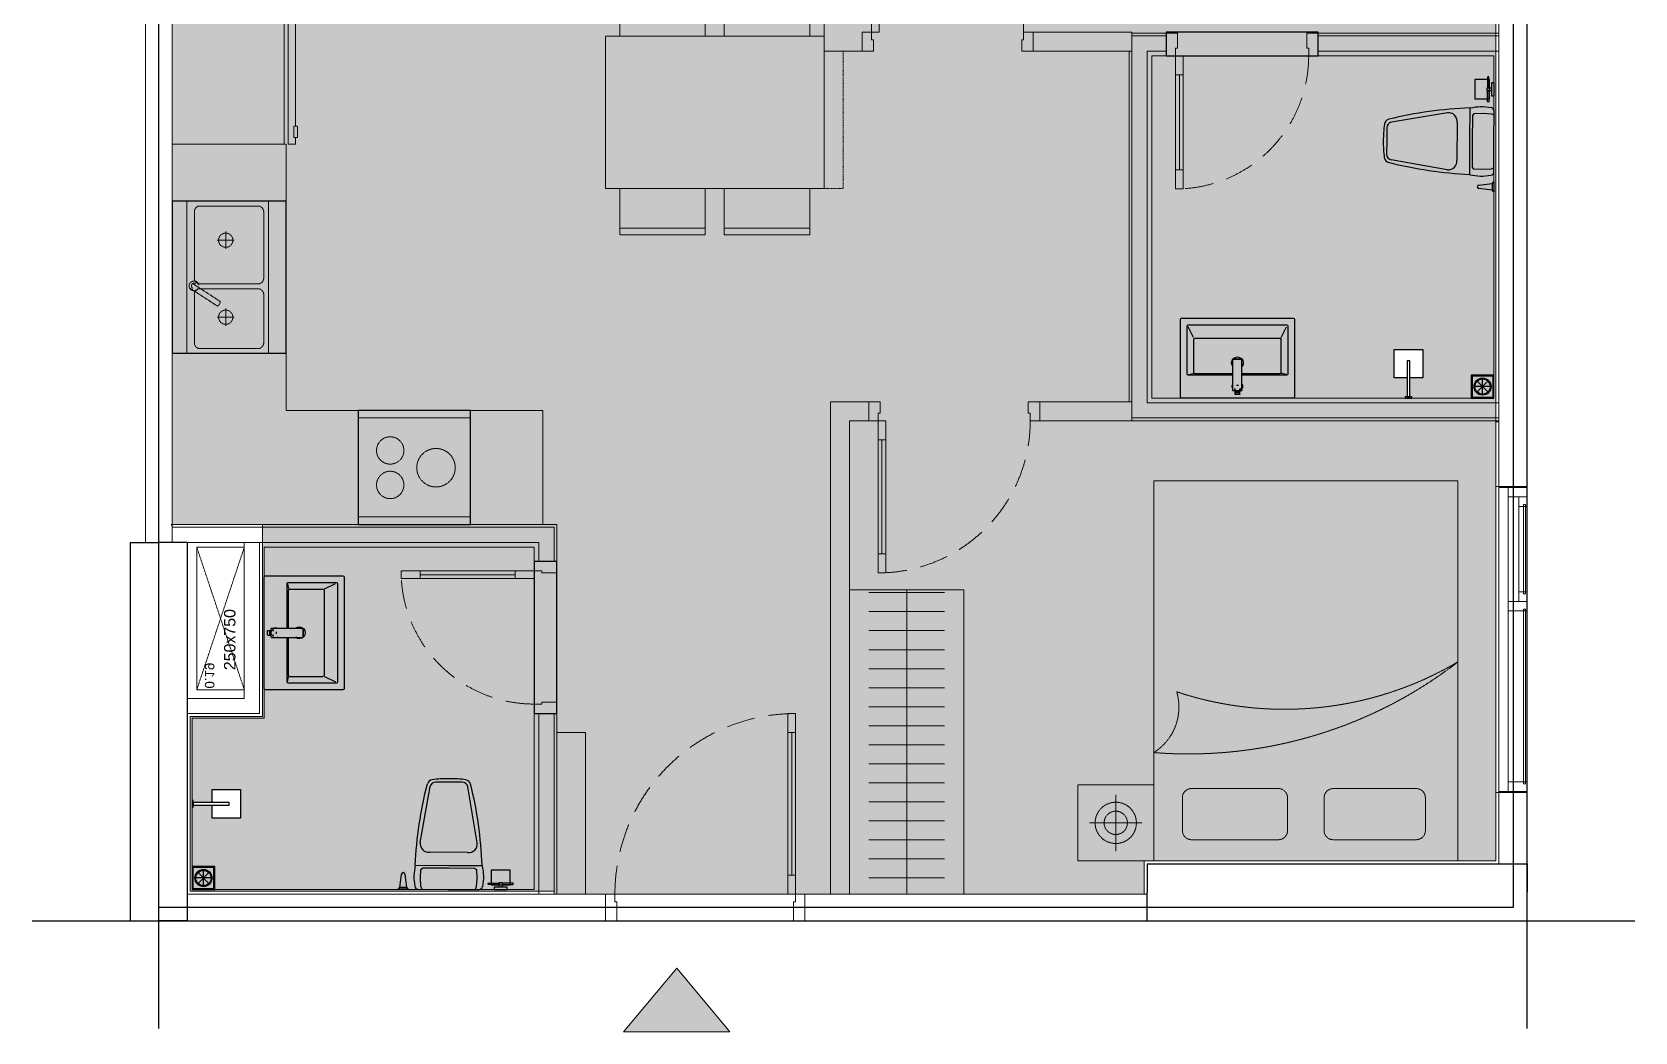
# Model space of a CAD drawing. Header units: millimetres. Extents: x -623 to 7810, y -754 to 8898.
# Drawn here: x -623 to 7810, y -754 to 4506 of the extents above; entities that cross this region are included whole.
import ezdxf
from ezdxf.enums import TextEntityAlignment as Align

# ---------------------------------------------------------------- set-up
doc = ezdxf.new("R2010")
doc.units = ezdxf.units.MM
doc.set_wipeout_variables(frame=1)
for name, pattern in [('3PN B$0$HIDDENX2', [0.75, 0.5, -0.25]), ('CONTINOUS', [0]), ('HIDDEN', [9.525, 6.35, -3.175]), ('HIDDENX2', [0.75, 0.5, -0.25]), ('Xref Y2-Y4 ME$0$Xref MB Y2.Y4$0$Xr_truc thang N3 tang dien hinh$0$T-Can ho$0$HIDDEN3', [0.2, 0.1, -0.1])]:
    doc.linetypes.add(name, pattern=pattern)
doc.layers.get('0').update_dxf_attribs({"color": 231})
doc.layers.get('DefPoints').update_dxf_attribs({"color": 191})
for name, color, linetype in [('2PN A1$0$KT - Net Nhat', 8, 'Continuous'), ('A-CONC', 2, 'Continuous'), ('A-EQPM', 127, 'Continuous')]:
    doc.layers.add(name, color=color, linetype=linetype)
doc.layers.add('A-AREA-WALL-CENTER', color=210, linetype='Continuous', plot=False)
for name, color, linetype, lineweight in [('A-Dien tich TT', 152, 'HIDDENX2', 5), ('A-DOOR', 142, 'Continuous', 9), ('A-FNSH', 253, 'Continuous', 9), ('A-FURN', 251, 'HIDDEN', 5), ('A-Hatch mau co cau', 7, 'Continuous', 9), ('A-PATT', 252, 'Continuous', 9), ('A-Truc ky thuat', 162, 'Continuous', 0), ('A-WALL', 1, 'Continuous', 13), ('A-WALL-INT', 31, 'Continuous', 20), ('A-WALL-PRTN', 6, 'Continuous', 9)]:
    doc.layers.add(name, color=color, linetype=linetype, lineweight=lineweight)
doc.styles.add('Xref Y2-Y4 ME$0$Xref MB Y2.Y4$0$Xr_truc thang N3 tang dien hinh$0$T-Can ho$0$Arial', font='arial.ttf')

# ---------------------------------------------------------------- blocks, each defined once
blk = doc.blocks.new('*U4')
blk.add_lwpolyline([(0, 0), (0, 250), (750, 250), (750, 0)], close=True)
at = {"linetype": 'Xref Y2-Y4 ME$0$Xref MB Y2.Y4$0$Xr_truc thang N3 tang dien hinh$0$T-Can ho$0$HIDDEN3'}
for points in [[(0, 0), (750, 250)], [(0, 250), (750, 0)]]:
    blk.add_lwpolyline(points, dxfattribs=at)
at = {"style": 'Xref Y2-Y4 ME$0$Xref MB Y2.Y4$0$Xr_truc thang N3 tang dien hinh$0$T-Can ho$0$Arial'}
blk.add_text('0.19', height=50, dxfattribs=at).set_placement((6.6, 42.7))
blk.add_attdef('--', text='', height=88, dxfattribs=at).set_placement((126.6, 189.6), align=Align.MIDDLE_CENTER)
blk = doc.blocks.new('E-CHUNG-GATHOATSAN-01')
at = {"ltscale": 2}
for p, q in [((88.3, 88.3), (31.7, 31.7)), ((88.3, 31.7), (31.7, 88.3)), ((60, 20), (60, 100)), ((100, 60), (20, 60))]:
    blk.add_line(p, q, dxfattribs=at)
for points in [[(120, 120), (0, 120), (0, 0), (120, 0)], [(115, 115), (5, 115), (5, 5), (115, 5)]]:
    blk.add_lwpolyline(points, close=True, dxfattribs=at)
for radius in [45, 40]:
    blk.add_circle((60, 60), radius, dxfattribs=at)
blk = doc.blocks.new('E-VS-VOISENTAM-01')
at = {"color": 0}
blk.add_wipeout([(-6.3, -17.9), (-6.3, -7.6), (-105.3, -7.6), (-105.3, -75.1), (-255.3, -75.1), (-255.3, 74.9), (-105.3, 74.9), (-105.3, 7.4), (-6.3, 7.4), (-6.3, 17.9), (0, 17.9), (0, -17.9)], dxfattribs=at)
blk.add_lwpolyline([(-105.3, -7.6), (-105.3, -75.1), (-255.3, -75.1), (-255.3, 74.9), (-105.3, 74.9), (-105.3, 7.4)], dxfattribs=at)
for points in [[(-195.1, -7.6), (-6.3, -7.6), (-6.3, 7.4), (-195.1, 7.4)], [(-6.3, -17.9), (0, -17.9), (0, 17.9), (-6.3, 17.9)]]:
    blk.add_lwpolyline(points, close=True, dxfattribs=at)
blk = doc.blocks.new('E-VS-BONCAU-01')
for p, q in [((-145.5, -13.9), (-139.8, 0.5)), ((-148.9, -57.3), (-145.5, -13.9)), ((-146.2, -104.4), (-148.9, -57.3)), ((145.4, -15), (148.5, -58.4)), ((148.5, -58.4), (145.4, -105.5)), ((213.1, -0.8), (265.4, -1)), ((221.8, -9.6), (256.7, -9.7)), ((230.2, -79.4), (221.8, -9.6)), ((256.7, -9.7), (247.7, -79.5)), ((-0.5, -126.3), (-176.3, -125.6)), ((-136.7, -112.2), (-146.2, -104.4)), ((-0.4, -113.3), (-136.7, -112.2)), ((-0.5, -126.3), (-0.5, -126.3)), ((175.4, -127), (-0.5, -126.3)), ((135.8, -113.2), (-0.4, -113.3)), ((145.4, -105.5), (135.8, -113.2)), ((-150.9, -245), (-101.2, -539.8)), ((-100, -194.5), (98.5, -195.2)), ((149, -246.1), (97.1, -540.5)), ((-71.2, -564.4), (-2.2, -564.6)), ((-2.2, -564.6), (66.9, -564.9))]:
    blk.add_line(p, q)
for points in [[(-307.4, -12.3), (-240.3, -12.3), (-240.3, 0.4), (-307.4, 0.4)], [(-324.6, -100.9), (-223.3, -100.9), (-223.3, -24.5), (-324.6, -24.5)], [(-281.4, -35.9), (-281.4, -12.3), (-266.2, -12.3), (-266.2, -35.9)]]:
    blk.add_lwpolyline(points, close=True)
for points in [[(160.1, -0.6), (0, 0), (-160.1, 0.6)], [(139.8, -0.5), (145.4, -15)]]:
    blk.add_lwpolyline(points)
for points in [[(-337.2, -33.4), (-281.4, -33.4), (-281.4, -26.6), (-337.2, -26.6, 1)], [(-210.5, -33.4), (-266.2, -33.4), (-266.2, -26.6), (-210.5, -26.6, -1)]]:
    blk.add_lwpolyline(points, format="xyb", close=True)
for centre, radius, start, end in [((225.4, 2.7), 12.8, 195.93034, 253.62994), ((238.9, -79.4), 8.72, 179.78014, 359.78014), ((253.1, 2.6), 12.8, 285.93034, 343.62994)]:
    blk.add_arc(centre, radius, start, end)
for centre, major_axis, ratio, start_param, end_param in [((-160.1, -17.6), (-12.9, -12.8), 1, 3.926991, 5.363819), ((-160.1, -17.6), (-12.9, -12.8), 1, 3.926991, 5.363819), ((-160.1, -17.6), (-12.9, -12.8), 1, 3.926991, 5.363819), ((160, -18.8), (-12.9, -12.8), 1, 2.490163, 3.926991), ((160, -18.8), (-12.9, -12.8), 1, 2.490163, 3.926991), ((-309.7, -59.9), (-491.9, 11.9), 0.754969, 2.992228, 3.290957), ((1638.9, -88), (-275.8, 1956.4), 0.917923, 1.461172, 1.68042), ((-105.7, -239.6), (-32.1, 32.3), 1, 5.374496, 7.190108), ((103.9, -240.4), (-32.3, -32.1), 1, 2.23467, 4.050282), ((-85.9, -545.6), (-22.1, -22), 1, -0.518895, 0.614897), ((-85.9, -545.6), (-22.1, -22), 1, -0.518895, 0.614897), ((-71, -533.5), (-21.8, 21.9), 1, 0.993435, 2.351364), ((-9.9, -27.7), (-393.7, -390.7), 1, 0.641923, 0.802984), ((-9.9, -27.7), (-393.7, -390.7), 1, 0.641923, 0.802984), ((9.6, -27.8), (-390.7, 393.7), 1, 2.338609, 2.49967), ((9.6, -27.8), (-390.7, 393.7), 1, 2.338609, 2.49967), ((66.9, -534), (-21.8, 21.9), 1, 2.361025, 3.718954), ((81.7, -546.2), (-22.1, -22), 1, 0.955899, 2.089692), ((81.7, -546.2), (-22.1, -22), 1, 0.955899, 2.089692)]:
    blk.add_ellipse(centre, major_axis=major_axis, ratio=ratio, start_param=start_param, end_param=end_param)
at = {"extrusion": (0, 0, -1)}
for centre, major_axis, ratio, start_param, end_param in [((309.2, -62.3), (492, 8.1), 0.754969, 2.992228, 3.290957), ((-1639.5, -75.4), (-290.8, -1954.2), 0.917923, 4.602765, 4.822013)]:
    blk.add_ellipse(centre, major_axis=major_axis, ratio=ratio, start_param=start_param, end_param=end_param, dxfattribs=at)
blk = doc.blocks.new('A$C99de5d64')
at = {"layer": 'A-Hatch mau co cau', "true_color": 0xb30000}
h = blk.add_hatch(color=12, dxfattribs=at)
h.dxf.hatch_style = 1
h.paths.add_polyline_path([(-174.8, 210), (0, 0), (175.2, 210)])
at = {"layer": 'A-Hatch mau co cau', "color": 12, "true_color": 0xb30000}
blk.add_lwpolyline([(-174.8, 210), (0, 0), (175.2, 210)], close=True, dxfattribs=at)
blk = doc.blocks.new('*U20')
blk.add_line((-100, 70), (-850, 70))
for points in [[(140, 1050), (140, 990), (40, 990), (40, 1000), (0, 1000), (0, 1050)], [(0, 50), (-950, 50), (-950, 90), (0, 90)], [(-100, 50), (-100, 90), (-850, 90), (-850, 50)], [(140, 0), (140, 60), (40, 60), (40, 50), (0, 50), (0, 0)]]:
    blk.add_lwpolyline(points, close=True)
at = {"linetype": '3PN B$0$HIDDENX2', "ltscale": 300}
blk.add_arc((0, 50), 950, 90, 180, dxfattribs=at)
blk = doc.blocks.new('*U23')
blk.add_line((-100, -70), (-700, -70))
for points in [[(100, 0), (100, -60), (40, -60), (40, -50), (0, -50), (0, 0)], [(0, -50), (-800, -50), (-800, -90), (0, -90)], [(-100, -50), (-100, -90), (-700, -90), (-700, -50)], [(100, -900), (100, -840), (40, -840), (40, -850), (0, -850), (0, -900)]]:
    blk.add_lwpolyline(points, close=True)
at = {"linetype": '3PN B$0$HIDDENX2', "ltscale": 300}
blk.add_arc((0, -50), 800, 180, 270, dxfattribs=at)
blk = doc.blocks.new('*U40')
blk.add_line((-100, 70), (-600, 70))
for points in [[(120, 800), (120, 740), (40, 740), (40, 750), (0, 750), (0, 800)], [(0, 50), (-700, 50), (-700, 90), (0, 90)], [(-100, 50), (-100, 90), (-600, 90), (-600, 50)], [(120, 0), (120, 60), (40, 60), (40, 50), (0, 50), (0, 0)]]:
    blk.add_lwpolyline(points, close=True)
at = {"linetype": '3PN B$0$HIDDENX2', "ltscale": 300}
blk.add_arc((0, 50), 700, 90, 180, dxfattribs=at)
blk = doc.blocks.new('*U10')
at = {"linetype": 'HIDDEN', "ltscale": 0.3}
for p, q in [((75, 644.4), (75, 400)), ((525, 644.4), (75, 644.4)), ((75, 608.9), (525, 608.9)), ((525, 400), (525, 644.4)), ((1075, 644.4), (625, 644.4)), ((625, 644.4), (625, 400)), ((625, 608.9), (1075, 608.9)), ((1075, 400), (1075, 644.4)), ((1150, 400), (0, 400)), ((0, 400), (0, -400)), ((1150, -400), (1150, 400)), ((0, -400), (1150, -400)), ((75, -644.4), (75, -400)), ((525, -400), (525, -644.4)), ((625, -644.4), (625, -400)), ((1075, -400), (1075, -644.4)), ((525, -608.9), (75, -608.9)), ((525, -644.4), (75, -644.4)), ((1075, -608.9), (625, -608.9)), ((1075, -644.4), (625, -644.4))]:
    blk.add_line(p, q, dxfattribs=at)
blk = doc.blocks.new('F-PN-DONGIUONG-01')
at = {"linetype": 'HIDDEN', "ltscale": 0.3}
for p, q in [((-200, -348.1), (-200, -51.9)), ((-338.8, -200), (-61.2, -200))]:
    blk.add_line(p, q, dxfattribs=at)
blk.add_lwpolyline([(0, -400), (-400, -400), (-400, 0), (0, 0)], close=True, dxfattribs=at)
for radius in [108.5, 61.3]:
    blk.add_circle((-200, -200), radius, dxfattribs=at)
blk = doc.blocks.new('*U33')
at = {"linetype": 'HIDDEN', "ltscale": 0.3}
for p, q in [((86.1, 499.5), (86.1, 101.1)), ((186.1, 499.5), (186.1, 101.1)), ((286.1, 499.5), (286.1, 101.1)), ((386.1, 499.5), (386.1, 101.1)), ((486.1, 499.5), (486.1, 101.1)), ((586.1, 499.5), (586.1, 101.1)), ((686.1, 499.5), (686.1, 101.1)), ((786.1, 499.5), (786.1, 101.1)), ((886.1, 499.5), (886.1, 101.1)), ((986.1, 499.5), (986.1, 101.1)), ((1086.1, 499.5), (1086.1, 101.1)), ((1186.1, 499.5), (1186.1, 101.1)), ((1286.1, 499.5), (1286.1, 101.1)), ((1386.1, 499.5), (1386.1, 101.1)), ((1486.1, 499.5), (1486.1, 101.1)), ((1586.1, 499.5), (1586.1, 101.1)), ((0, 300), (1600, 300))]:
    blk.add_line(p, q, dxfattribs=at)
blk.add_lwpolyline([(0, 0), (1600, 0), (1600, 600), (0, 600)], close=True, dxfattribs=at)
blk = doc.blocks.new('*U30')
blk.add_line((0, -150), (1600, -150))
at = {"ltscale": 2000}
for points in [[(0, 0), (0, -150), (-5, -150), (-5, 0)], [(1605, 0), (1605, -150), (1600, -150), (1600, 0)]]:
    blk.add_lwpolyline(points, close=True, dxfattribs=at)
for points in [[(1600, 0), (0, 0), (0, -100), (1600, -100)], [(0, 0), (50, 0), (50, -100), (0, -100)], [(950, 0), (1000, 0), (1000, -100), (950, -100)], [(1000, 0), (1550, 0), (1550, -45), (1000, -45)], [(1050, 0), (1000, 0), (1000, -45), (1050, -45)], [(1500, 0), (1550, 0), (1550, -45), (1500, -45)], [(1550, 0), (1600, 0), (1600, -100), (1550, -100)], [(40, -10), (960, -10), (960, -20), (40, -20)], [(1040, -10), (1510, -10), (1510, -20), (1040, -20)]]:
    blk.add_lwpolyline(points, close=True)
blk = doc.blocks.new('*U39')
at = {"ltscale": 0.3}
for p, q in [((0, 1950), (0, 0)), ((600, 1950), (0, 1950)), ((600, 600), (600, 1950)), ((2000, 600), (600, 600)), ((2000, 0), (2000, 600)), ((0, 0), (2000, 0))]:
    blk.add_line(p, q, dxfattribs=at)
blk = doc.blocks.new('E-CHUNG-TULANH-01')
at = {"linetype": 'HIDDEN', "ltscale": 0.3}
for p, q in [((300, 650), (0, 650)), ((0, 650), (0, 610)), ((0, 650), (555, 650)), ((0, 610), (0, 650)), ((0, 610), (650, 610)), ((650, 610), (0, 610)), ((310, 650), (300, 650)), ((555, 650), (310, 650)), ((615, 660), (555, 660)), ((555, 660), (555, 650)), ((555, 660), (555, 640)), ((615, 660), (555, 660)), ((555, 640), (615, 640)), ((615, 650), (615, 660)), ((615, 640), (615, 660)), ((650, 650), (615, 650)), ((650, 610), (650, 650)), ((650, 650), (650, 610)), ((0, 590), (0, 0)), ((650, 590), (0, 590)), ((0, 590), (650, 590)), ((0, 0), (0, 590)), ((650, 0), (650, 590)), ((650, 590), (650, 0))]:
    blk.add_line(p, q, dxfattribs=at)
blk.add_lwpolyline([(0, 0), (650, 0), (650, 590), (0, 590)], close=True, dxfattribs=at)
blk = doc.blocks.new('*U42')
at = {"linetype": 'HIDDEN', "ltscale": 0.3}
blk.add_lwpolyline([(0, -850), (150, -850), (150, 0), (0, 0)], close=True, dxfattribs=at)
blk = doc.blocks.new('E-BEP-BEP-03LO')
at = {"ltscale": 0.3}
blk.add_lwpolyline([(560, -590), (40, -590), (40, 0), (560, 0)], close=True, dxfattribs=at)
for centre, radius in [((298.3, -181.4), 101.2), ((207.6, -422.3), 72), ((389.1, -422.3), 72)]:
    blk.add_circle(centre, radius, dxfattribs=at)
at = {"layer": 'DefPoints', "color": 250, "linetype": 'HIDDEN', "ltscale": 0.3}
blk.add_lwpolyline([(0, 0), (600, 0), (600, -590), (0, -590)], close=True, dxfattribs=at)
blk = doc.blocks.new('E-BEP-BORUABAT-02')
at = {"ltscale": 0.3}
for p, q in [((25, -452.2), (25, -132.2)), ((55, -117.2), (405, -117.2)), ((435, -452.2), (435, -132.2)), ((460, -452.2), (460, -132.2)), ((745, -117.2), (490, -117.2)), ((775, -452.2), (775, -132.2)), ((404.5, -482.2), (55.5, -482.2)), ((490.5, -482.2), (744.5, -482.2))]:
    blk.add_line(p, q, dxfattribs=at)
at = {"ltscale": 0.3, "extrusion": (-1.67159e-29, -3.30872e-24, -1)}
for p, q in [((205, -237.2), (205, -327.2)), ((610, -237.2), (610, -327.2)), ((160, -282.2), (250, -282.2)), ((655, -282.2), (565, -282.2))]:
    blk.add_line(p, q, dxfattribs=at)
at = {"ltscale": 0.3}
blk.add_lwpolyline([(800, -507.2), (0, -507.2), (0, -77.2), (800, -77.2)], close=True, dxfattribs=at)
for points in [[(526.8, -252.8), (432.7, -108)], [(457.3, -93.9), (551.5, -238.7)]]:
    blk.add_lwpolyline(points, dxfattribs=at)
for centre in [(205, -282.2), (610, -282.2)]:
    blk.add_circle(centre, 37.5, dxfattribs=at)
for centre, radius, start, end in [((55, -147.2), 30, 89.99971, 179.99971), ((404.9, -147.2), 30.1, 0.12016, 89.94977), ((445.5, -115.7), 25.7, 331.89153, 264.77328), ((445, -115.9), 14.2, 29.73488, 209.73488), ((490.1, -147.2), 30.1, 90.04965, 179.87926), ((745, -147.2), 30, 359.99971, 89.99971), ((527.9, -226), 26.9, 267.84409, 331.62567), ((55.4, -451.7), 30.4, 180.80983, 270.13661), ((404.2, -451.4), 30.8, 270.61845, 358.50448), ((490.8, -451.4), 30.8, 181.49494, 269.38097), ((744.6, -451.7), 30.4, 269.86281, 359.18959)]:
    blk.add_arc(centre, radius, start, end, dxfattribs=at)
at = {"layer": 'DefPoints', "color": 250, "linetype": 'HIDDEN', "ltscale": 0.3}
blk.add_lwpolyline([(800, -600), (0, -600), (0, 0), (800, 0)], close=True, dxfattribs=at)
blk = doc.blocks.new('F-PN-GIUONG-2000X1600')
at = {"linetype": 'HIDDEN', "ltscale": 0.3}
for p, q in [((332.5, -150.5), (159.2, -150.5)), ((111.4, -198.4), (111.4, -655.8)), ((380.4, -655.8), (380.4, -198.4)), ((159.2, -703.7), (332.5, -703.7)), ((159.2, -896.3), (332.5, -896.3)), ((111.4, -1381), (111.4, -944.2)), ((380.4, -944.2), (380.4, -1381)), ((332.5, -1428.8), (159.2, -1428.8))]:
    blk.add_line(p, q, dxfattribs=at)
blk.add_lwpolyline([(2000, 0), (2000, -1600), (0, -1600), (0, 0), (2000, 0)], dxfattribs=at)
for centre, radius, start, end in [((2879.5, -182.5), 2316.9, 175.48135, 217.72002), ((808.7, 149.5), 281.8, 212.03819, 286.6668), ((159.2, -198.4), 47.8, 90, 180), ((332.5, -198.4), 47.8, 0, 90), ((2591, -687.7), 1793.5, 161.56279, 210.57443), ((159.2, -655.8), 47.8, 180, 270), ((332.5, -655.8), 47.8, 270, 0), ((159.2, -944.2), 47.8, 90, 180), ((332.5, -944.2), 47.8, 0, 90), ((159.2, -1381), 47.8, 180, 270), ((332.5, -1381), 47.8, 270, 0)]:
    blk.add_arc(centre, radius, start, end, dxfattribs=at)
blk = doc.blocks.new('E-VS-LAVABO-02')
at = {"extrusion": (0, 0, -1)}
for p, q in [((-300, 6), (-300, 414)), ((-294, 420), (294, 420)), ((-265, 126), (-265, 379)), ((-259, 385), (259, 385)), ((-230.4, 317.6), (-258.8, 374.4)), ((230.4, 317.6), (258.8, 374.4)), ((265, 379), (265, 126)), ((300, 414), (300, 6)), ((-230, 133.5), (-230, 309)), ((-224, 315), (224, 315)), ((230, 133.5), (230, 309)), ((-22, 203.7), (22, 203.7)), ((-24, 120), (-259, 120)), ((-257.6, 123), (-232.4, 128.4)), ((-24, 127.5), (-224, 127.5)), ((224, 127.5), (24, 127.5)), ((259, 120), (24, 120)), ((257.6, 123), (232.4, 128.4)), ((294, 0), (-294, 0)), ((-25.4, 70), (-26.5, 70)), ((-24, 70), (-24, 71.6)), ((-15.5, 48.2), (-13.1, 48.2)), ((-12.5, 44.1), (-12.5, 48.5)), ((-12.5, 19.6), (-12.5, 33.7)), ((-10.5, 35.7), (-7.5, 35.7)), ((10.5, 17.6), (-10.5, 17.6)), ((7.5, 35.5), (-7.5, 35.5)), ((5, 65), (-5, 65)), ((7.5, 35.7), (10.5, 35.7)), ((12.5, 43.8), (13.1, 43.8)), ((12.5, 19.6), (12.5, 33.7)), ((13.1, 46), (14.9, 46)), ((14.9, 43.8), (15.5, 43.8)), ((26.5, 70), (25.4, 70))]:
    blk.add_line(p, q, dxfattribs=at)
at = {"extrusion": (0, 0, -1), "flags": 128}
for points in [[(24, 39), (24, 201.7), (24, 202.4)], [(-24, 39), (-24, 201.7), (-24, 202.4)], [(-22, 37), (-15.6, 37), (15.6, 37), (22, 37)], [(12, 35), (14.4, 36.3), (15.6, 37)], [(12.8, 48.8), (15.5, 48.8), (15.5, 48.2), (13.1, 48.2), (13.1, 44.4), (15.5, 44.4), (15.5, 43.8), (12.8, 43.8), (15.5, 43.8)], [(11, 34), (10.5, 34), (-10.5, 34), (-11, 34)], [(10.5, 28.1), (0, 28.1), (-10.5, 28.1)], [(-15.6, 37), (-14.4, 36.3), (-12, 35)]]:
    blk.add_lwpolyline(points, dxfattribs=at)
for points in [[(22, 204.4), (-22, 204.4)], [(-12.5, 48.8), (-12.5, 43.8), (-13.1, 43.8), (-13.1, 46), (-14.9, 46), (-14.9, 43.8), (-15.5, 43.8), (-15.5, 48.8), (-14.9, 48.8), (-14.9, 46.6), (-13.1, 46.6), (-13.1, 48.8)]]:
    blk.add_lwpolyline(points, close=True, dxfattribs=at)
at = {"extrusion": (0, 0, -1)}
for centre, radius, start, end in [((294, 414), 6, 0, 90), ((259, 379), 6, 0, 90), ((-259, 379), 6, 90, 180), ((-294, 414), 6, 90, 180), ((224, 309), 6, 0, 90), ((-224, 309), 6, 90, 180), ((0, 185), 31, 320.62686, 219.37314), ((22, 201.7), 1.99, 0.21514, 90.21353), ((-22, 201.7), 1.99, 89.78647, 179.78486), ((259, 126), 6, 270, 0), ((224, 133.5), 6, 270, 0), ((-224, 133.5), 6, 180, 270), ((-259, 126), 6, 180, 270), ((294, 6), 6, 270, 0), ((0, 59.7), 27.5, 330.77713, 28.28414), ((0, 59.7), 26.5, 334.91237, 24.22074), ((22, 39), 2, 270, 0), ((12.8, 48.5), 0.298, 89.78647, 179.78486), ((12.8, 44.1), 0.298, 180.21514, 270.21353), ((12.8, 44.1), 0.298, 180.21514, 270.21353), ((10.5, 33.7), 2, 0, 39.64467), ((11, 32.5), 1.5, 0, 90), ((11, 29.6), 1.5, 270, 0), ((10.5, 19.6), 2, 270, 0), ((10.5, 33.7), 2, 40.21561, 90), ((-10.5, 33.7), 2, 90, 139.5327), ((-10.5, 19.6), 2, 180, 270), ((-11, 32.5), 1.5, 90, 180), ((-11, 29.6), 1.5, 180, 270), ((-10.5, 33.7), 2, 140.36277, 180), ((-22, 39), 2, 180, 270), ((0, 59.7), 26.5, 154.68391, 205.08763), ((0, 59.7), 27.5, 151.64819, 209.22287), ((-294, 6), 6, 180, 270)]:
    blk.add_arc(centre, radius, start, end, dxfattribs=at)
for centre, major_axis, start_param, end_param in [((-22, 202.4), (2, 0), 1.570796, 3.141593), ((22, 202.4), (-2, 0), 3.141593, 4.712389)]:
    blk.add_ellipse(centre, major_axis=major_axis, ratio=0.984382, start_param=start_param, end_param=end_param)
for points, knots in [([(-24, 70.6), (-24, 70.8), (-24, 71.4), (-24, 72.7), (-24, 74.5), (-24, 76.5), (-24, 78.3), (-24, 79.4), (-24, 79.7)], [0, 0, 0, 0, 0.170042, 0.387138, 0.569985, 0.748798, 0.931358, 1, 1, 1, 1]), ([(-10.5, 28.1), (-10.6, 28.1), (-10.7, 28.1), (-10.8, 28.1), (-11, 28.1), (-11, 28.1), (-11, 28.1)], [0, 0, 0, 0, 0.250855, 0.500152, 0.749125, 1, 1, 1, 1]), ([(10.5, 28.1), (10.6, 28.1), (10.7, 28.1), (10.8, 28.1), (11, 28.1), (11, 28.1), (11, 28.1)], [0, 0, 0, 0, 0.250855, 0.500152, 0.749125, 1, 1, 1, 1]), ([(24, 70.6), (24, 70.8), (24, 71.4), (24, 72.7), (24, 74.5), (24, 76.5), (24, 78.3), (24, 79.4), (24, 79.7)], [0, 0, 0, 0, 0.170042, 0.387138, 0.569985, 0.748798, 0.931358, 1, 1, 1, 1])]:
    blk.add_open_spline(points, degree=3, knots=knots)

msp = doc.modelspace()

# ---------------------------------------------------------------- hatches: boundary and pattern name
at = {"layer": 'A-PATT', "ltscale": 0.3, "true_color": 0xeecdb4}
h = msp.add_hatch(color=254, dxfattribs=at)
h.dxf.hatch_style = 1
h.paths.add_polyline_path([(193.4, 7131.1), (393.4, 7131.1), (393.4, 7781.1), (193.4, 7781.1), (193.4, 8181.1), (1293.4, 8181.1), (1293.4, 8181.1), (3643.4, 8181), (3643.4, 8166), (6928.4, 8166.1), (6928.4, 6316.1), (7078.4, 6316.1), (7078.4, 146.1), (5228.4, 146.1), (5228.4, -28.9), (2123.4, -28.9), (2123.4, -13.9), (208.4, -13.9), (208.4, 906.1), (588.4, 906.1), (588.4, 1916.1), (113.4, 1916.1), (113.4, 6316.1), (208.4, 6316.1), (208.4, 6966.1), (193.4, 6966.2)])

# ---------------------------------------------------------------- linework, layer by layer
at = {"layer": '2PN A1$0$KT - Net Nhat'}
for points in [[(6143.4, 4506.1), (5343.4, 4506.1), (5343.4, 4381.1), (6143.4, 4381.1)], [(2138.4, 921.1), (2138.4, 1721.1), (2018.4, 1721.1), (2018.4, 921.1)]]:
    msp.add_lwpolyline(points, close=True, dxfattribs=at)
at = {"layer": 'A-AREA-WALL-CENTER'}
msp.add_lwpolyline([(7168.4, 8256.1), (7168.4, -98.9), (43.4, -98.9), (43.4, 1831.1), (43.4, 1831.1), (43.4, 2498.5), (43.4, 2498.5), (43.4, 8181.1), (43.4, 8181.1), (43.4, 8181.1), (43.4, 8181.1), (43.4, 8331.1), (3478.4, 8331), (3478.4, 8256.1)], close=True, dxfattribs=at)
at = {"layer": 'A-CONC'}
for p, q in [((-106.6, 1821.1), (43.4, 1821.1)), ((-106.6, 1821.1), (-106.6, -168.9)), ((193.4, 1821.1), (43.4, 1821.1)), ((193.4, 1821.1), (193.4, -168.9)), ((5243.4, 131.1), (5243.4, -18.9)), ((5243.4, 131.1), (7243.4, 131.1)), ((7243.4, 131.1), (7243.4, -18.9)), ((5243.4, -168.9), (5243.4, -18.9)), ((7243.4, -168.9), (7243.4, -18.9)), ((-106.6, -168.9), (43.4, -168.9)), ((193.4, -168.9), (43.4, -168.9)), ((5243.4, -168.9), (7243.4, -168.9))]:
    msp.add_line(p, q, dxfattribs=at)
at = {"layer": 'A-Dien tich TT', "linetype": 'CONTINOUS'}
msp.add_lwpolyline([(7078.4, 6316.1), (7078.4, 146.1), (5228.4, 146.1), (5228.4, -28.9), (2123.4, -28.9), (2123.4, -13.9), (208.4, -13.9), (208.4, 906.1), (588.4, 906.1), (588.4, 1916.1), (113.4, 1916.1), (113.4, 6316.1)], dxfattribs=at)
at = {"layer": 'A-FNSH'}
for p, q in [((5343.4, 4501.1), (5163.4, 4501.1)), ((5163.4, 4501.1), (5163.4, 4493.6)), ((5163.4, 4486.1), (5163.4, 4493.6)), ((5343.4, 4486.1), (5163.4, 4486.1)), ((5343.4, 4501.1), (5343.4, 4493.6)), ((5343.4, 4486.1), (5343.4, 4493.6)), ((6143.4, 4501.1), (6143.4, 4493.6)), ((6143.4, 4501.1), (7093.4, 4501.1)), ((6143.4, 4486.1), (6143.4, 4493.6)), ((6143.4, 4486.1), (7093.4, 4486.1)), ((7093.4, 4501.1), (7093.4, 4493.6)), ((7093.4, 4486.1), (7093.4, 4493.6)), ((5148.4, 4406.1), (5155.9, 4406.1)), ((5148.4, 4406.1), (5148.4, 2561.1)), ((5163.4, 4406.1), (5155.9, 4406.1)), ((5163.4, 4406.1), (5163.4, 2561.1)), ((5343.4, 4406.1), (5243.4, 4406.1)), ((5243.4, 4406.1), (5243.4, 2556.1)), ((5343.4, 4406.1), (5343.4, 4393.6)), ((5343.4, 4381.1), (5343.4, 4393.6)), ((7093.4, 4406.1), (6143.4, 4406.1)), ((6143.4, 4406.1), (6143.4, 4393.6)), ((6143.4, 4381.1), (6143.4, 4393.6)), ((7078.4, 2556.1), (7078.4, 4406.1)), ((7078.4, 4406.1), (7085.9, 4406.1)), ((7093.4, 4406.1), (7085.9, 4406.1)), ((7093.4, 2556.1), (7093.4, 4406.1)), ((7093.4, 2556.1), (7093.4, 4406.1)), ((5343.4, 4381.1), (5268.4, 4381.1)), ((5268.4, 4381.1), (5268.4, 2581.1)), ((7068.4, 4381.1), (6143.4, 4381.1)), ((7068.4, 2581.1), (7068.4, 4381.1)), ((5163.4, 2561.1), (4813.4, 2561.1)), ((5148.4, 2561.1), (5155.9, 2561.1)), ((5163.4, 2561.1), (5155.9, 2561.1)), ((5243.4, 2556.1), (7093.4, 2556.1)), ((5268.4, 2581.1), (7068.4, 2581.1)), ((7078.4, 2556.1), (7085.9, 2556.1)), ((7093.4, 2556.1), (7085.9, 2556.1)), ((7093.4, 2476.1), (5163.4, 2476.1)), ((5163.4, 2476.1), (5163.4, 2468.6)), ((5163.4, 2461.1), (5163.4, 2468.6)), ((7093.4, 2461.1), (5163.4, 2461.1)), ((7078.4, 2116.1), (7078.4, 2456.1)), ((7078.4, 2456.1), (7085.9, 2456.1)), ((7093.4, 2456.1), (7085.9, 2456.1)), ((7093.4, 2476.1), (7093.4, 2468.6)), ((7093.4, 2461.1), (7093.4, 2468.6)), ((7093.4, 2116.1), (7093.4, 2456.1)), ((7078.4, 2116.1), (7085.9, 2116.1)), ((7093.4, 2116.1), (7085.9, 2116.1)), ((109.5, 1915.6), (111.4, 1916.1)), ((109.5, 1915.6), (111.5, 1908.4)), ((111.4, 1916.1), (493.4, 1916.1)), ((113.4, 1901.1), (111.5, 1908.4)), ((113.4, 1901.1), (113.4, 1901.1)), ((113.4, 1901.1), (493.4, 1901.1)), ((493.4, 1916.1), (2043.4, 1916.1)), ((493.4, 1901.1), (2043.4, 1901.1)), ((2043.4, 1916.1), (2043.4, 1916.1)), ((2043.4, 1916.1), (2138.4, 1916.1)), ((2043.4, 1901.1), (2043.4, 1901.1)), ((2043.4, 1901.1), (2123.4, 1901.1)), ((2123.4, 1901.1), (2123.4, 1721.1)), ((2138.4, 1916.1), (2138.4, 1721.1)), ((2043.4, 1821.1), (573.4, 1821.1)), ((573.4, 1821.1), (573.4, 921.1)), ((2018.4, 1796.1), (598.4, 1796.1)), ((598.4, 1796.1), (598.4, 896.1)), ((2018.4, 1721.1), (2018.4, 1796.1)), ((2043.4, 1721.1), (2043.4, 1821.1)), ((2018.4, 1721.1), (2030.9, 1721.1)), ((2043.4, 1721.1), (2030.9, 1721.1)), ((2123.4, 1721.1), (2130.9, 1721.1)), ((2138.4, 1721.1), (2130.9, 1721.1)), ((573.4, 921.1), (193.4, 921.1)), ((598.4, 896.1), (218.4, 896.1)), ((2018.4, -3.9), (2018.4, 921.1)), ((2018.4, 921.1), (2030.9, 921.1)), ((2043.4, 921.1), (2030.9, 921.1)), ((2043.4, -28.9), (2043.4, 921.1)), ((2123.4, 921.1), (2130.9, 921.1)), ((2123.4, 921.1), (2123.4, -28.9)), ((2138.4, 921.1), (2130.9, 921.1)), ((2138.4, 921.1), (2138.4, -28.9)), ((7078.4, 146.1), (7078.4, 506.1)), ((7078.4, 506.1), (7085.9, 506.1)), ((7093.4, 506.1), (7085.9, 506.1)), ((7093.4, 131.1), (7093.4, 506.1)), ((5228.4, -28.9), (5228.4, 146.1)), ((5228.4, 146.1), (7078.4, 146.1)), ((5243.4, -28.9), (5243.4, 131.1)), ((5243.4, 131.1), (7093.4, 131.1)), ((193.4, -28.9), (2043.4, -28.9)), ((218.4, -3.9), (2018.4, -3.9)), ((2123.4, -28.9), (2130.9, -28.9)), ((2138.4, -28.9), (2130.9, -28.9)), ((5228.4, -28.9), (5235.9, -28.9)), ((5243.4, -28.9), (5235.9, -28.9))]:
    msp.add_line(p, q, dxfattribs=at)
at = {"layer": 'A-FURN'}
for p, q in [((3543.4, 4406.1), (3593.4, 4406.1)), ((3543.4, 4406.1), (3543.4, 3683.8)), ((3643.4, 4406.1), (3593.4, 4406.1)), ((3643.4, 4406.1), (3643.4, 3683.8)), ((3543.4, 3683.8), (3593.4, 3683.8)), ((3643.4, 3683.8), (3593.4, 3683.8))]:
    msp.add_line(p, q, dxfattribs=at)
at = {"layer": 'A-WALL'}
for p, q in [((5163.4, 2476.1), (5163.4, 4486.1)), ((5163.4, 4486.1), (5343.4, 4486.1)), ((5343.4, 4486.1), (5343.4, 4446.1)), ((7093.4, 4486.1), (6143.4, 4486.1)), ((6143.4, 4486.1), (6143.4, 4446.1)), ((7093.4, 4486.1), (7093.4, 4446.1)), ((5243.4, 2556.1), (5243.4, 4406.1)), ((5243.4, 4406.1), (5343.4, 4406.1)), ((5343.4, 4406.1), (5343.4, 4446.1)), ((6143.4, 4406.1), (6143.4, 4446.1)), ((7093.4, 4406.1), (6143.4, 4406.1)), ((7093.4, 4406.1), (7093.4, 4446.1)), ((7093.4, 2556.1), (7093.4, 2516.1)), ((7093.4, 2476.1), (5163.4, 2476.1)), ((7093.4, 2476.1), (7093.4, 2516.1)), ((113.4, 1901.1), (113.4, 1861.1)), ((113.4, 1901.1), (2123.4, 1901.1)), ((113.4, 1821.1), (113.4, 1861.1)), ((2123.4, 1901.1), (2123.4, 1721.1)), ((113.4, 1821.1), (2043.4, 1821.1)), ((493.4, 1001.1), (493.4, 1821.1)), ((493.4, 1821.1), (533.4, 1821.1)), ((573.4, 1821.1), (533.4, 1821.1)), ((573.4, 921.1), (573.4, 1821.1)), ((2043.4, 1821.1), (2043.4, 1721.1)), ((2043.4, 1721.1), (2083.4, 1721.1)), ((2123.4, 1721.1), (2083.4, 1721.1)), ((193.4, 1001.1), (193.4, 961.1)), ((193.4, 1001.1), (493.4, 1001.1)), ((193.4, 921.1), (193.4, 961.1)), ((193.4, 921.1), (573.4, 921.1)), ((2043.4, -28.9), (2043.4, 921.1)), ((2043.4, 921.1), (2083.4, 921.1)), ((2123.4, 921.1), (2083.4, 921.1)), ((2123.4, -28.9), (2123.4, 921.1)), ((2043.4, -28.9), (2083.4, -28.9)), ((2123.4, -28.9), (2083.4, -28.9))]:
    msp.add_line(p, q, dxfattribs=at)
at = {"layer": 'A-WALL-INT'}
for p, q in [((3543.4, 6981), (3543.4, 4406.1)), ((-26.6, 6331.1), (-26.6, 1821.1)), ((113.4, 6331.1), (113.4, 1821.1)), ((3743.4, 4506.1), (3743.4, 4456.1)), ((4643.4, 4506.1), (4643.4, 4456.1)), ((4643.4, 4506.1), (5163.4, 4506.1)), ((5163.4, 4506.1), (5163.4, 4456.1)), ((3543.4, 4406.1), (3743.4, 4406.1)), ((3743.4, 4406.1), (3743.4, 4456.1)), ((4643.4, 4406.1), (4643.4, 4456.1)), ((4643.4, 4406.1), (5163.4, 4406.1)), ((5163.4, 4406.1), (5163.4, 4456.1)), ((3578.4, -28.9), (3578.4, 2561.1)), ((3578.4, 2561.1), (3778.4, 2561.1)), ((3778.4, 2561.1), (3778.4, 2511.1)), ((4678.4, 2561.1), (4678.4, 2511.1)), ((4678.4, 2561.1), (5163.4, 2561.1)), ((5163.4, 2561.1), (5163.4, 2511.1)), ((3678.4, -28.9), (3678.4, 2461.1)), ((3678.4, 2461.1), (3778.4, 2461.1)), ((3778.4, 2461.1), (3778.4, 2511.1)), ((4678.4, 2461.1), (4678.4, 2511.1)), ((4678.4, 2461.1), (5163.4, 2461.1)), ((5163.4, 2461.1), (5163.4, 2511.1)), ((-26.6, 1821.1), (43.4, 1821.1)), ((113.4, 1821.1), (43.4, 1821.1)), ((2393.4, -28.9), (193.4, -28.9)), ((193.4, -28.9), (193.4, -98.9)), ((2393.4, -28.9), (2393.4, -98.9)), ((5243.4, -28.9), (3443.4, -28.9)), ((3443.4, -28.9), (3443.4, -98.9)), ((3578.4, -28.9), (3628.4, -28.9)), ((3678.4, -28.9), (3628.4, -28.9)), ((5243.4, -28.9), (5243.4, -98.9)), ((193.4, -168.9), (193.4, -98.9)), ((2393.4, -168.9), (2393.4, -98.9)), ((3443.4, -168.9), (3443.4, -98.9)), ((5243.4, -168.9), (5243.4, -98.9)), ((2393.4, -168.9), (193.4, -168.9)), ((5243.4, -168.9), (3443.4, -168.9))]:
    msp.add_line(p, q, dxfattribs=at)
at = {"layer": 'A-WALL-PRTN'}
for p, q in [((7093.4, 6331.1), (7093.4, 2116.1)), ((7243.4, 6331.1), (7243.4, 2116.1)), ((7093.4, 2116.1), (7168.4, 2116.1)), ((7243.4, 2116.1), (7168.4, 2116.1)), ((7093.4, 506.1), (7168.4, 506.1)), ((7093.4, 506.1), (7093.4, 131.1)), ((7243.4, 506.1), (7168.4, 506.1)), ((7243.4, 506.1), (7243.4, 131.1)), ((7093.4, 131.1), (7168.4, 131.1)), ((7243.4, 131.1), (7168.4, 131.1))]:
    msp.add_line(p, q, dxfattribs=at)
at = {"layer": 'DefPoints', "ltscale": 0.3}
for p, q in [((43.4, -735.5), (43.4, 8897.7)), ((7243.4, -735.5), (7243.4, 8897.7)), ((-623.2, -168.9), (7809.9, -168.9))]:
    msp.add_line(p, q, dxfattribs=at)

# ---------------------------------------------------------------- block references
at = {"xscale": 1.600000000000002, "yscale": 1.600000000000002, "zscale": 1.600000000000002, "rotation": 180}
msp.add_blockref('A$C99de5d64', (2768.4, -417.7), dxfattribs=at)
at = {"layer": 'A-DOOR', "ltscale": 0.3, "xscale": -1}
for name, p, rotation in [('*U23', (3743.4, 4506.1), 90), ('*U40', (5343.4, 4381.1), 270), ('*U40', (2018.4, 1721.1), 180), ('*U20', (3443.4, -28.9), 90)]:
    msp.add_blockref(name, p, dxfattribs=dict(at, rotation=rotation))
at = {"layer": 'A-DOOR', "ltscale": 0.3, "rotation": 90.00000000000001}
msp.add_blockref('*U23', (3778.4, 2461.1), dxfattribs=at)
at = {"layer": 'A-DOOR', "linetype": 'HIDDEN', "xscale": -1, "rotation": 270}
msp.add_blockref('*U30', (7243.4, 511.1), dxfattribs=at)
at = {"layer": 'A-EQPM', "linetype": 'HIDDEN'}
for name, p, rotation in [('E-VS-BONCAU-01', (7068.4, 3931.1), 270), ('E-VS-LAVABO-02', (598.4, 1346.1), 270), ('E-VS-BONCAU-01', (1568.4, -3.9), 180)]:
    msp.add_blockref(name, p, dxfattribs=dict(at, rotation=rotation))
for name, p in [('E-VS-LAVABO-02', (5718.4, 2581.1)), ('E-CHUNG-GATHOATSAN-01', (6948.4, 2581.1)), ('E-CHUNG-GATHOATSAN-01', (218.4, -3.9))]:
    msp.add_blockref(name, p, dxfattribs=at)
at = {"layer": 'A-FURN', "xscale": -1}
for name, p, rotation in [('*U10', (2393.4, 4083.8), 180), ('*U39', (113.4, 1916.1), 270), ('E-BEP-BORUABAT-02', (113.4, 3616.1), 90), ('E-BEP-BEP-03LO', (1683.4, 1916.1), 270), ('*U33', (3678.4, -28.9), 270)]:
    msp.add_blockref(name, p, dxfattribs=dict(at, rotation=rotation))
at = {"layer": 'A-FURN', "xscale": 0.9999978343900534, "yscale": 0.9999978343900534, "zscale": 0.9999978343900534, "rotation": 270}
msp.add_blockref('E-CHUNG-TULANH-01', (113.4, 4566.1), dxfattribs=at)
at = {"layer": 'A-FURN', "rotation": 89.99999999999999}
msp.add_blockref('F-PN-GIUONG-2000X1600', (5278.4, 146.1), dxfattribs=at)
at = {"layer": 'A-FURN'}
msp.add_blockref('*U42', (2138.4, 821.1), dxfattribs=at)
at = {"layer": 'A-FURN', "linetype": 'HIDDEN'}
msp.add_blockref('F-PN-DONGIUONG-01', (5278.4, 546.1), dxfattribs=at)
at = {"layer": 'A-Truc ky thuat'}
ref = msp.add_blockref('*U4', (243.4, 1046.1), dxfattribs=dict(at, xscale=-1, rotation=270))
ref.add_attrib('--', '250x750', dxfattribs={"layer": '0', "height": 60, "rotation": 90, "style": 'Xref Y2-Y4 ME$0$Xref MB Y2.Y4$0$Xr_truc thang N3 tang dien hinh$0$T-Can ho$0$Arial'}).set_placement((416.7, 1310, 0), align=Align.MIDDLE_CENTER)

# ---------------------------------------------------------------- next in the draw order: block references
at = {"layer": 'A-EQPM', "linetype": 'HIDDEN'}
for p, rotation in [((6618.4, 2581.1), 270), ((218.4, 446.1), 180)]:
    msp.add_blockref('E-VS-VOISENTAM-01', p, dxfattribs=dict(at, rotation=rotation))

# ---------------------------------------------------------------- next in the draw order: linework, layer by layer
at = {"layer": 'A-FNSH'}
for p, q in [((193.4, 921.1), (193.4, -28.9)), ((218.4, 896.1), (218.4, -3.9))]:
    msp.add_line(p, q, dxfattribs=at)
at = {"layer": 'A-WALL'}
msp.add_line((7093.4, 2556.1), (5243.4, 2556.1), dxfattribs=at)

doc.saveas('drawing.dxf')
